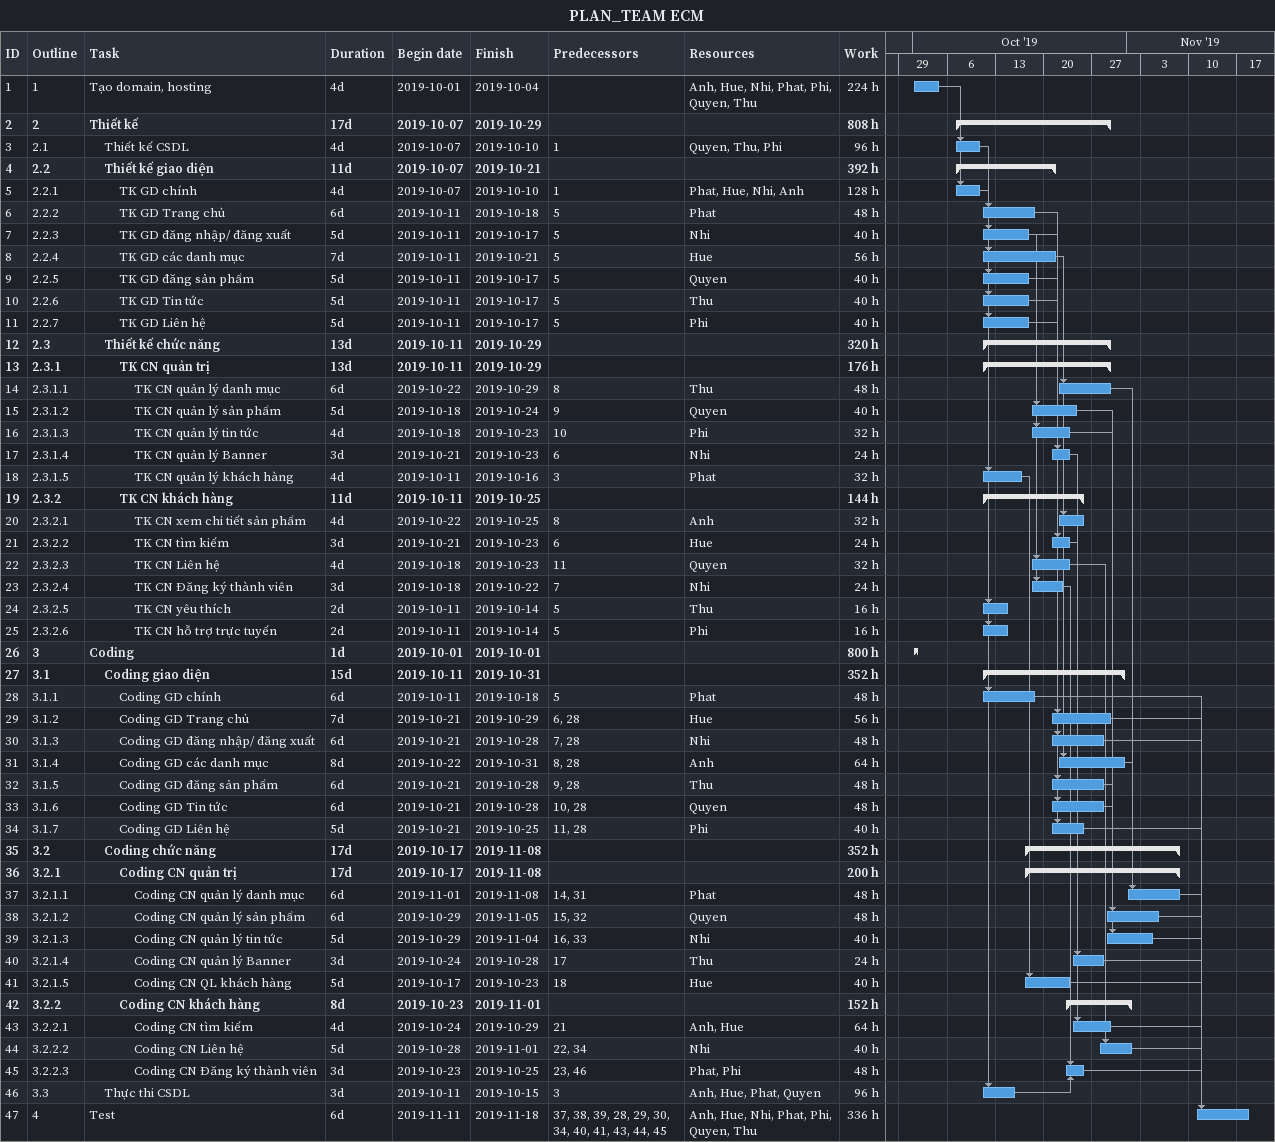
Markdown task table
PLAN_TEAM ECM

| ID | WBS | Task | Duration | Start | Finish | Predecessors | Resources | Work (h) |
|---|---|---|---|---|---|---|---|---|
| 1 | 1 | Tạo domain, hosting | 4d | 2019-10-01 | 2019-10-04 |  | Anh, Hue, Nhi, Phat, Phi, Quyen, Thu | 224 |
| 2 | 2 | **Thiết kế** | 17d | 2019-10-07 | 2019-10-29 |  |  | 808 |
| 3 | 2.1 | Thiết kế CSDL | 4d | 2019-10-07 | 2019-10-10 | 1 | Quyen, Thu, Phi | 96 |
| 4 | 2.2 | **Thiết kế giao diện** | 11d | 2019-10-07 | 2019-10-21 |  |  | 392 |
| 5 | 2.2.1 | TK GD chính | 4d | 2019-10-07 | 2019-10-10 | 1 | Phat, Hue, Nhi, Anh | 128 |
| 6 | 2.2.2 | TK GD Trang chủ | 6d | 2019-10-11 | 2019-10-18 | 5 | Phat | 48 |
| 7 | 2.2.3 | TK GD đăng nhập/ đăng xuất | 5d | 2019-10-11 | 2019-10-17 | 5 | Nhi | 40 |
| 8 | 2.2.4 | TK GD các danh mục | 7d | 2019-10-11 | 2019-10-21 | 5 | Hue | 56 |
| 9 | 2.2.5 | TK GD đăng sản phẩm | 5d | 2019-10-11 | 2019-10-17 | 5 | Quyen | 40 |
| 10 | 2.2.6 | TK GD Tin tức | 5d | 2019-10-11 | 2019-10-17 | 5 | Thu | 40 |
| 11 | 2.2.7 | TK GD Liên hệ | 5d | 2019-10-11 | 2019-10-17 | 5 | Phi | 40 |
| 12 | 2.3 | **Thiết kế chức năng** | 13d | 2019-10-11 | 2019-10-29 |  |  | 320 |
| 13 | 2.3.1 | **TK CN quản trị** | 13d | 2019-10-11 | 2019-10-29 |  |  | 176 |
| 14 | 2.3.1.1 | TK CN quản lý danh mục | 6d | 2019-10-22 | 2019-10-29 | 8 | Thu | 48 |
| 15 | 2.3.1.2 | TK CN quản lý sản phẩm | 5d | 2019-10-18 | 2019-10-24 | 9 | Quyen | 40 |
| 16 | 2.3.1.3 | TK CN quản lý tin tức | 4d | 2019-10-18 | 2019-10-23 | 10 | Phi | 32 |
| 17 | 2.3.1.4 | TK CN quản lý Banner | 3d | 2019-10-21 | 2019-10-23 | 6 | Nhi | 24 |
| 18 | 2.3.1.5 | TK CN quản lý khách hàng | 4d | 2019-10-11 | 2019-10-16 | 3 | Phat | 32 |
| 19 | 2.3.2 | **TK CN khách hàng** | 11d | 2019-10-11 | 2019-10-25 |  |  | 144 |
| 20 | 2.3.2.1 | TK CN xem chi tiết sản phẩm | 4d | 2019-10-22 | 2019-10-25 | 8 | Anh | 32 |
| 21 | 2.3.2.2 | TK CN tìm kiếm | 3d | 2019-10-21 | 2019-10-23 | 6 | Hue | 24 |
| 22 | 2.3.2.3 | TK CN Liên hệ | 4d | 2019-10-18 | 2019-10-23 | 11 | Quyen | 32 |
| 23 | 2.3.2.4 | TK CN Đăng ký thành viên | 3d | 2019-10-18 | 2019-10-22 | 7 | Nhi | 24 |
| 24 | 2.3.2.5 | TK CN yêu thích | 2d | 2019-10-11 | 2019-10-14 | 5 | Thu | 16 |
| 25 | 2.3.2.6 | TK CN hỗ trợ trực tuyến | 2d | 2019-10-11 | 2019-10-14 | 5 | Phi | 16 |
| 26 | 3 | **Coding** | 1d | 2019-10-01 | 2019-10-01 |  |  | 800 |
| 27 | 3.1 | **Coding giao diện** | 15d | 2019-10-11 | 2019-10-31 |  |  | 352 |
| 28 | 3.1.1 | Coding GD chính | 6d | 2019-10-11 | 2019-10-18 | 5 | Phat | 48 |
| 29 | 3.1.2 | Coding GD Trang chủ | 7d | 2019-10-21 | 2019-10-29 | 6, 28 | Hue | 56 |
| 30 | 3.1.3 | Coding GD đăng nhập/ đăng xuất | 6d | 2019-10-21 | 2019-10-28 | 7, 28 | Nhi | 48 |
| 31 | 3.1.4 | Coding GD các danh mục | 8d | 2019-10-22 | 2019-10-31 | 8, 28 | Anh | 64 |
| 32 | 3.1.5 | Coding GD đăng sản phẩm | 6d | 2019-10-21 | 2019-10-28 | 9, 28 | Thu | 48 |
| 33 | 3.1.6 | Coding GD Tin tức | 6d | 2019-10-21 | 2019-10-28 | 10, 28 | Quyen | 48 |
| 34 | 3.1.7 | Coding GD Liên hệ | 5d | 2019-10-21 | 2019-10-25 | 11, 28 | Phi | 40 |
| 35 | 3.2 | **Coding chức năng** | 17d | 2019-10-17 | 2019-11-08 |  |  | 352 |
| 36 | 3.2.1 | **Coding CN quản trị** | 17d | 2019-10-17 | 2019-11-08 |  |  | 200 |
| 37 | 3.2.1.1 | Coding CN quản lý danh mục | 6d | 2019-11-01 | 2019-11-08 | 14, 31 | Phat | 48 |
| 38 | 3.2.1.2 | Coding CN quản lý sản phẩm | 6d | 2019-10-29 | 2019-11-05 | 15, 32 | Quyen | 48 |
| 39 | 3.2.1.3 | Coding CN quản lý tin tức | 5d | 2019-10-29 | 2019-11-04 | 16, 33 | Nhi | 40 |
| 40 | 3.2.1.4 | Coding CN quản lý Banner | 3d | 2019-10-24 | 2019-10-28 | 17 | Thu | 24 |
| 41 | 3.2.1.5 | Coding CN QL khách hàng | 5d | 2019-10-17 | 2019-10-23 | 18 | Hue | 40 |
| 42 | 3.2.2 | **Coding CN khách hàng** | 8d | 2019-10-23 | 2019-11-01 |  |  | 152 |
| 43 | 3.2.2.1 | Coding CN tìm kiếm | 4d | 2019-10-24 | 2019-10-29 | 21 | Anh, Hue | 64 |
| 44 | 3.2.2.2 | Coding CN Liên hệ | 5d | 2019-10-28 | 2019-11-01 | 22, 34 | Nhi | 40 |
| 45 | 3.2.2.3 | Coding CN Đăng ký thành viên | 3d | 2019-10-23 | 2019-10-25 | 23, 46 | Phat, Phi | 48 |
| 46 | 3.3 | Thực thi CSDL | 3d | 2019-10-11 | 2019-10-15 | 3 | Anh, Hue, Phat, Quyen | 96 |
| 47 | 4 | Test | 6d | 2019-11-11 | 2019-11-18 | 37, 38, 39, 28, 29, 30, 34, 40, 41, 43, 44, 45 | Anh, Hue, Nhi, Phat, Phi, Quyen, Thu | 336 |
